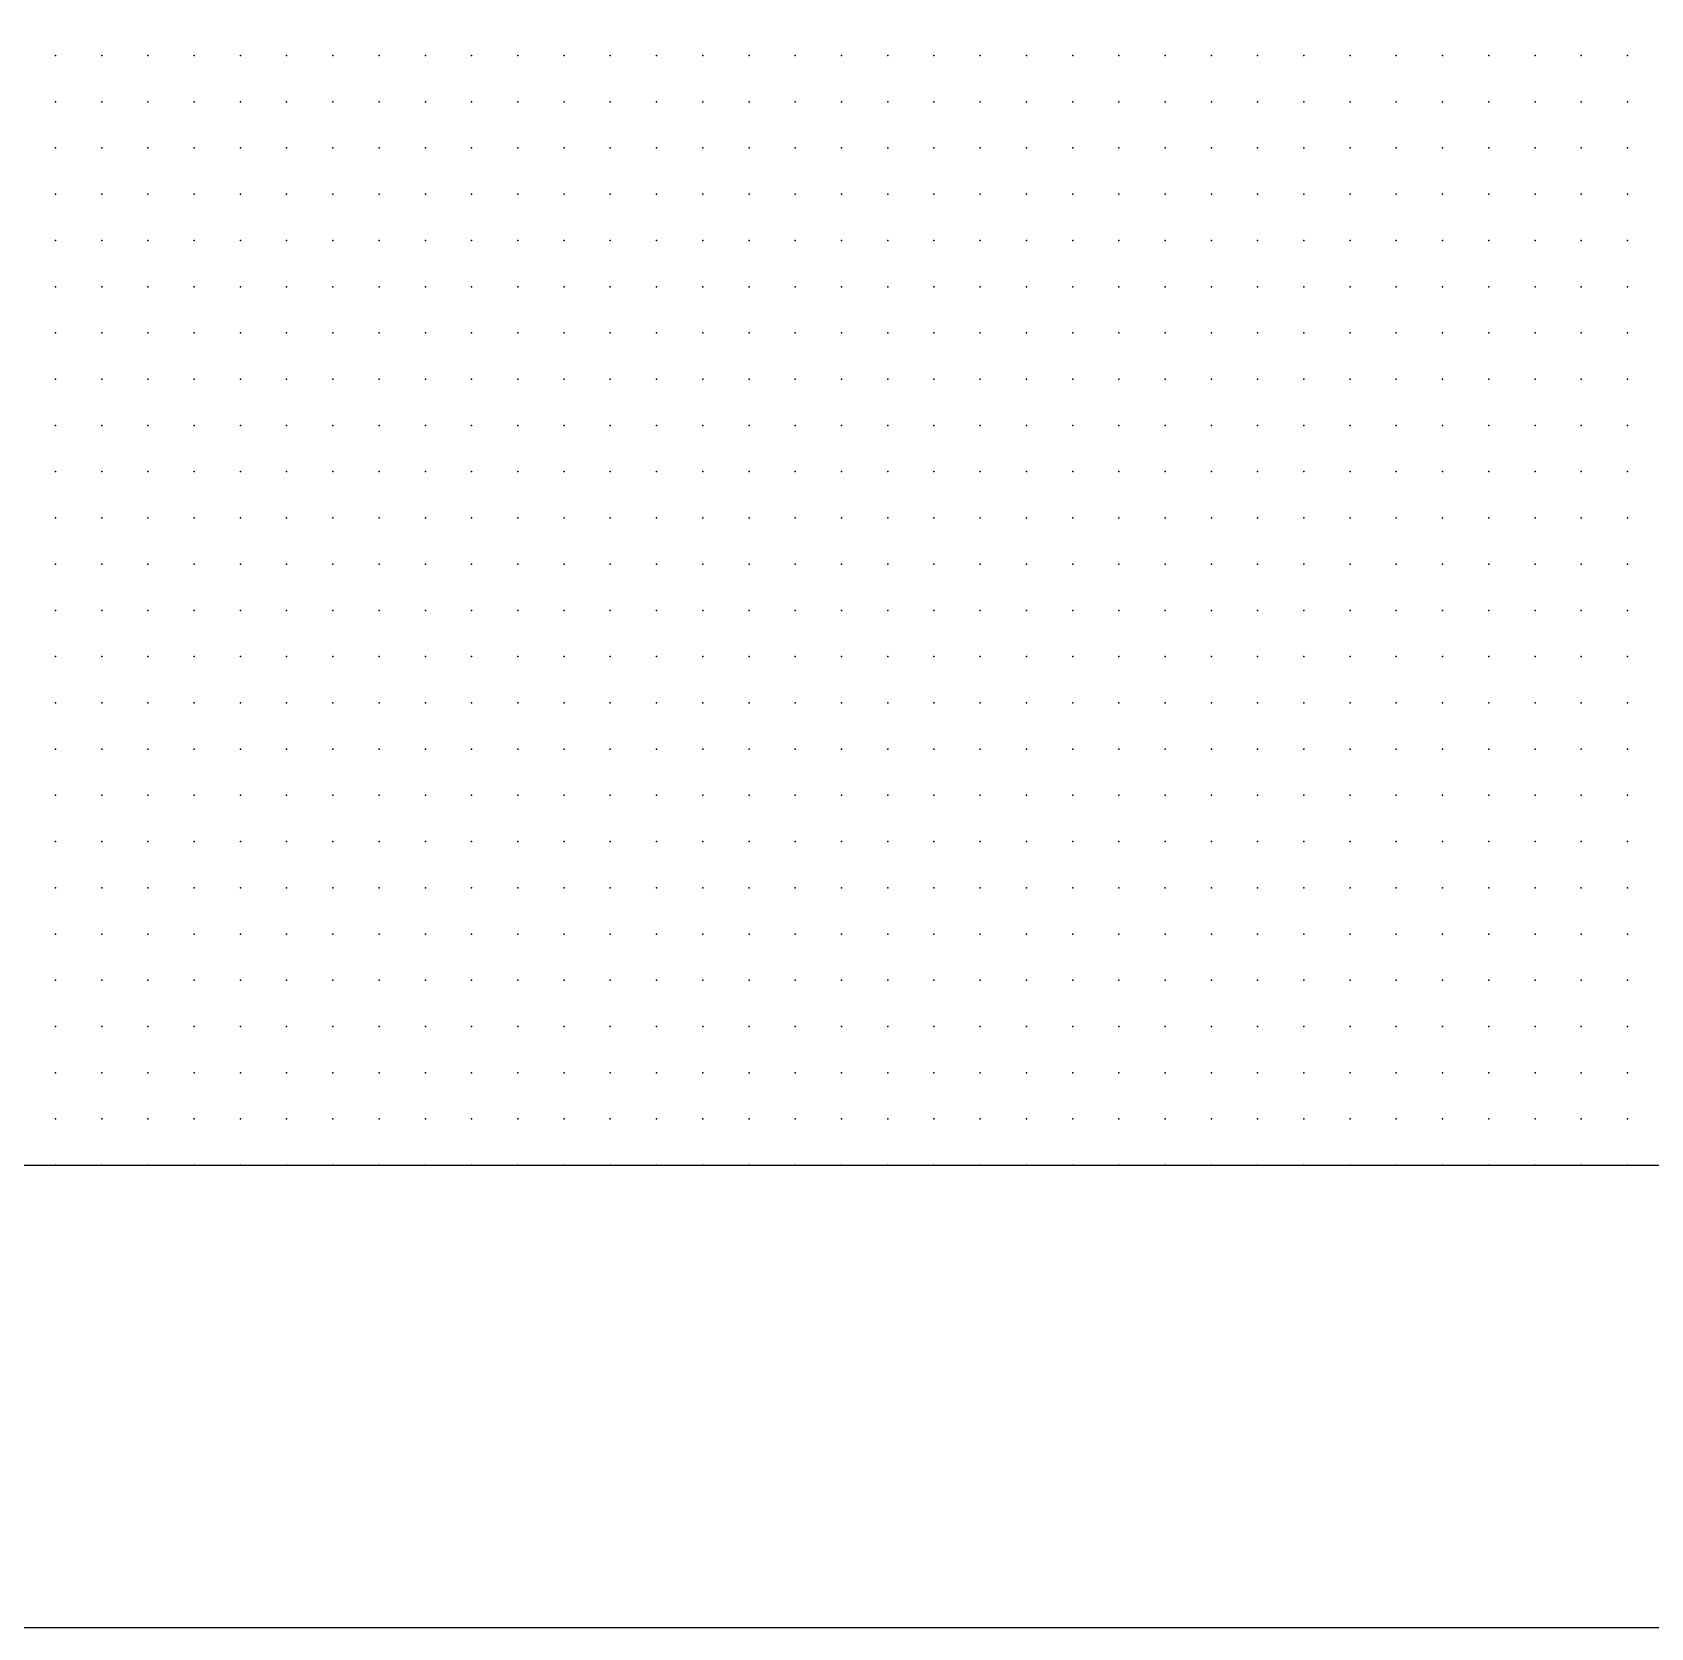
# Model space of a CAD drawing. Header units: millimetres. Extents: x 2848 to 6961, y 1568 to 7914.
# Drawn here: x 4232.78 to 4267.78, y 1580.29 to 1614.79 of the extents above; entities that cross this region are included whole.
import ezdxf

# ---------------------------------------------------------------- set-up
doc = ezdxf.new("R2010")
doc.units = ezdxf.units.MM
doc.header["$PDSIZE"] = -2

msp = doc.modelspace()

# ---------------------------------------------------------------- linework, layer by layer
for points in [[(4198.282, 1580.289), (4338.282, 1580.289), (4338.282, 1720.289), (4198.282, 1720.289)], [(4208.282, 1590.289), (4328.282, 1590.289), (4328.282, 1710.289), (4208.282, 1710.289)]]:
    msp.add_lwpolyline(points, close=True)
at = {"color": 160}
for p in [(4233.282, 1614.289), (4234.282, 1614.289), (4235.282, 1614.289), (4236.282, 1614.289), (4237.282, 1614.289), (4238.282, 1614.289), (4239.282, 1614.289), (4240.282, 1614.289), (4241.282, 1614.289), (4242.282, 1614.289), (4243.282, 1614.289), (4244.282, 1614.289), (4245.282, 1614.289), (4246.282, 1614.289), (4247.282, 1614.289), (4248.282, 1614.289), (4249.282, 1614.289), (4250.282, 1614.289), (4251.282, 1614.289), (4252.282, 1614.289), (4253.282, 1614.289), (4254.282, 1614.289), (4255.282, 1614.289), (4256.282, 1614.289), (4257.282, 1614.289), (4258.282, 1614.289), (4259.282, 1614.289), (4260.282, 1614.289), (4261.282, 1614.289), (4262.282, 1614.289), (4263.282, 1614.289), (4264.282, 1614.289), (4265.282, 1614.289), (4266.282, 1614.289), (4267.282, 1614.289), (4233.282, 1613.289), (4234.282, 1613.289), (4235.282, 1613.289), (4236.282, 1613.289), (4237.282, 1613.289), (4238.282, 1613.289), (4239.282, 1613.289), (4240.282, 1613.289), (4241.282, 1613.289), (4242.282, 1613.289), (4243.282, 1613.289), (4244.282, 1613.289), (4245.282, 1613.289), (4246.282, 1613.289), (4247.282, 1613.289), (4248.282, 1613.289), (4249.282, 1613.289), (4250.282, 1613.289), (4251.282, 1613.289), (4252.282, 1613.289), (4253.282, 1613.289), (4254.282, 1613.289), (4255.282, 1613.289), (4256.282, 1613.289), (4257.282, 1613.289), (4258.282, 1613.289), (4259.282, 1613.289), (4260.282, 1613.289), (4261.282, 1613.289), (4262.282, 1613.289), (4263.282, 1613.289), (4264.282, 1613.289), (4265.282, 1613.289), (4266.282, 1613.289), (4267.282, 1613.289), (4233.282, 1612.289), (4234.282, 1612.289), (4235.282, 1612.289), (4236.282, 1612.289), (4237.282, 1612.289), (4238.282, 1612.289), (4239.282, 1612.289), (4240.282, 1612.289), (4241.282, 1612.289), (4242.282, 1612.289), (4243.282, 1612.289), (4244.282, 1612.289), (4245.282, 1612.289), (4246.282, 1612.289), (4247.282, 1612.289), (4248.282, 1612.289), (4249.282, 1612.289), (4250.282, 1612.289), (4251.282, 1612.289), (4252.282, 1612.289), (4253.282, 1612.289), (4254.282, 1612.289), (4255.282, 1612.289), (4256.282, 1612.289), (4257.282, 1612.289), (4258.282, 1612.289), (4259.282, 1612.289), (4260.282, 1612.289), (4261.282, 1612.289), (4262.282, 1612.289), (4263.282, 1612.289), (4264.282, 1612.289), (4265.282, 1612.289), (4266.282, 1612.289), (4267.282, 1612.289), (4233.282, 1611.289), (4234.282, 1611.289), (4235.282, 1611.289), (4236.282, 1611.289), (4237.282, 1611.289), (4238.282, 1611.289), (4239.282, 1611.289), (4240.282, 1611.289), (4241.282, 1611.289), (4242.282, 1611.289), (4243.282, 1611.289), (4244.282, 1611.289), (4245.282, 1611.289), (4246.282, 1611.289), (4247.282, 1611.289), (4248.282, 1611.289), (4249.282, 1611.289), (4250.282, 1611.289), (4251.282, 1611.289), (4252.282, 1611.289), (4253.282, 1611.289), (4254.282, 1611.289), (4255.282, 1611.289), (4256.282, 1611.289), (4257.282, 1611.289), (4258.282, 1611.289), (4259.282, 1611.289), (4260.282, 1611.289), (4261.282, 1611.289), (4262.282, 1611.289), (4263.282, 1611.289), (4264.282, 1611.289), (4265.282, 1611.289), (4266.282, 1611.289), (4267.282, 1611.289), (4233.282, 1610.289), (4234.282, 1610.289), (4235.282, 1610.289), (4236.282, 1610.289), (4237.282, 1610.289), (4238.282, 1610.289), (4239.282, 1610.289), (4240.282, 1610.289), (4241.282, 1610.289), (4242.282, 1610.289), (4243.282, 1610.289), (4244.282, 1610.289), (4245.282, 1610.289), (4246.282, 1610.289), (4247.282, 1610.289), (4248.282, 1610.289), (4249.282, 1610.289), (4250.282, 1610.289), (4251.282, 1610.289), (4252.282, 1610.289), (4253.282, 1610.289), (4254.282, 1610.289), (4255.282, 1610.289), (4256.282, 1610.289), (4257.282, 1610.289), (4258.282, 1610.289), (4259.282, 1610.289), (4260.282, 1610.289), (4261.282, 1610.289), (4262.282, 1610.289), (4263.282, 1610.289), (4264.282, 1610.289), (4265.282, 1610.289), (4266.282, 1610.289), (4267.282, 1610.289), (4233.282, 1609.289), (4234.282, 1609.289), (4235.282, 1609.289), (4236.282, 1609.289), (4237.282, 1609.289), (4238.282, 1609.289), (4239.282, 1609.289), (4240.282, 1609.289), (4241.282, 1609.289), (4242.282, 1609.289), (4243.282, 1609.289), (4244.282, 1609.289), (4245.282, 1609.289), (4246.282, 1609.289), (4247.282, 1609.289), (4248.282, 1609.289), (4249.282, 1609.289), (4250.282, 1609.289), (4251.282, 1609.289), (4252.282, 1609.289), (4253.282, 1609.289), (4254.282, 1609.289), (4255.282, 1609.289), (4256.282, 1609.289), (4257.282, 1609.289), (4258.282, 1609.289), (4259.282, 1609.289), (4260.282, 1609.289), (4261.282, 1609.289), (4262.282, 1609.289), (4263.282, 1609.289), (4264.282, 1609.289), (4265.282, 1609.289), (4266.282, 1609.289), (4267.282, 1609.289), (4233.282, 1608.289), (4234.282, 1608.289), (4235.282, 1608.289), (4236.282, 1608.289), (4237.282, 1608.289), (4238.282, 1608.289), (4239.282, 1608.289), (4240.282, 1608.289), (4241.282, 1608.289), (4242.282, 1608.289), (4243.282, 1608.289), (4244.282, 1608.289), (4245.282, 1608.289), (4246.282, 1608.289), (4247.282, 1608.289), (4248.282, 1608.289), (4249.282, 1608.289), (4250.282, 1608.289), (4251.282, 1608.289), (4252.282, 1608.289), (4253.282, 1608.289), (4254.282, 1608.289), (4255.282, 1608.289), (4256.282, 1608.289), (4257.282, 1608.289), (4258.282, 1608.289), (4259.282, 1608.289), (4260.282, 1608.289), (4261.282, 1608.289), (4262.282, 1608.289), (4263.282, 1608.289), (4264.282, 1608.289), (4265.282, 1608.289), (4266.282, 1608.289), (4267.282, 1608.289), (4233.282, 1607.289), (4234.282, 1607.289), (4235.282, 1607.289), (4236.282, 1607.289), (4237.282, 1607.289), (4238.282, 1607.289), (4239.282, 1607.289), (4240.282, 1607.289), (4241.282, 1607.289), (4242.282, 1607.289), (4243.282, 1607.289), (4244.282, 1607.289), (4245.282, 1607.289), (4246.282, 1607.289), (4247.282, 1607.289), (4248.282, 1607.289), (4249.282, 1607.289), (4250.282, 1607.289), (4251.282, 1607.289), (4252.282, 1607.289), (4253.282, 1607.289), (4254.282, 1607.289), (4255.282, 1607.289), (4256.282, 1607.289), (4257.282, 1607.289), (4258.282, 1607.289), (4259.282, 1607.289), (4260.282, 1607.289), (4261.282, 1607.289), (4262.282, 1607.289), (4263.282, 1607.289), (4264.282, 1607.289), (4265.282, 1607.289), (4266.282, 1607.289), (4267.282, 1607.289), (4233.282, 1606.289), (4234.282, 1606.289), (4235.282, 1606.289), (4236.282, 1606.289), (4237.282, 1606.289), (4238.282, 1606.289), (4239.282, 1606.289), (4240.282, 1606.289), (4241.282, 1606.289), (4242.282, 1606.289), (4243.282, 1606.289), (4244.282, 1606.289), (4245.282, 1606.289), (4246.282, 1606.289), (4247.282, 1606.289), (4248.282, 1606.289), (4249.282, 1606.289), (4250.282, 1606.289), (4251.282, 1606.289), (4252.282, 1606.289), (4253.282, 1606.289), (4254.282, 1606.289), (4255.282, 1606.289), (4256.282, 1606.289), (4257.282, 1606.289), (4258.282, 1606.289), (4259.282, 1606.289), (4260.282, 1606.289), (4261.282, 1606.289), (4262.282, 1606.289), (4263.282, 1606.289), (4264.282, 1606.289), (4265.282, 1606.289), (4266.282, 1606.289), (4267.282, 1606.289), (4233.282, 1605.289), (4234.282, 1605.289), (4235.282, 1605.289), (4236.282, 1605.289), (4237.282, 1605.289), (4238.282, 1605.289), (4239.282, 1605.289), (4240.282, 1605.289), (4241.282, 1605.289), (4242.282, 1605.289), (4243.282, 1605.289), (4244.282, 1605.289), (4245.282, 1605.289), (4246.282, 1605.289), (4247.282, 1605.289), (4248.282, 1605.289), (4249.282, 1605.289), (4250.282, 1605.289), (4251.282, 1605.289), (4252.282, 1605.289), (4253.282, 1605.289), (4254.282, 1605.289), (4255.282, 1605.289), (4256.282, 1605.289), (4257.282, 1605.289), (4258.282, 1605.289), (4259.282, 1605.289), (4260.282, 1605.289), (4261.282, 1605.289), (4262.282, 1605.289), (4263.282, 1605.289), (4264.282, 1605.289), (4265.282, 1605.289), (4266.282, 1605.289), (4267.282, 1605.289), (4233.282, 1604.289), (4234.282, 1604.289), (4235.282, 1604.289), (4236.282, 1604.289), (4237.282, 1604.289), (4238.282, 1604.289), (4239.282, 1604.289), (4240.282, 1604.289), (4241.282, 1604.289), (4242.282, 1604.289), (4243.282, 1604.289), (4244.282, 1604.289), (4245.282, 1604.289), (4246.282, 1604.289), (4247.282, 1604.289), (4248.282, 1604.289), (4249.282, 1604.289), (4250.282, 1604.289), (4251.282, 1604.289), (4252.282, 1604.289), (4253.282, 1604.289), (4254.282, 1604.289), (4255.282, 1604.289), (4256.282, 1604.289), (4257.282, 1604.289), (4258.282, 1604.289), (4259.282, 1604.289), (4260.282, 1604.289), (4261.282, 1604.289), (4262.282, 1604.289), (4263.282, 1604.289), (4264.282, 1604.289), (4265.282, 1604.289), (4266.282, 1604.289), (4267.282, 1604.289), (4233.282, 1603.289), (4234.282, 1603.289), (4235.282, 1603.289), (4236.282, 1603.289), (4237.282, 1603.289), (4238.282, 1603.289), (4239.282, 1603.289), (4240.282, 1603.289), (4241.282, 1603.289), (4242.282, 1603.289), (4243.282, 1603.289), (4244.282, 1603.289), (4245.282, 1603.289), (4246.282, 1603.289), (4247.282, 1603.289), (4248.282, 1603.289), (4249.282, 1603.289), (4250.282, 1603.289), (4251.282, 1603.289), (4252.282, 1603.289), (4253.282, 1603.289), (4254.282, 1603.289), (4255.282, 1603.289), (4256.282, 1603.289), (4257.282, 1603.289), (4258.282, 1603.289), (4259.282, 1603.289), (4260.282, 1603.289), (4261.282, 1603.289), (4262.282, 1603.289), (4263.282, 1603.289), (4264.282, 1603.289), (4265.282, 1603.289), (4266.282, 1603.289), (4267.282, 1603.289), (4233.282, 1602.289), (4234.282, 1602.289), (4235.282, 1602.289), (4236.282, 1602.289), (4237.282, 1602.289), (4238.282, 1602.289), (4239.282, 1602.289), (4240.282, 1602.289), (4241.282, 1602.289), (4242.282, 1602.289), (4243.282, 1602.289), (4244.282, 1602.289), (4245.282, 1602.289), (4246.282, 1602.289), (4247.282, 1602.289), (4248.282, 1602.289), (4249.282, 1602.289), (4250.282, 1602.289), (4251.282, 1602.289), (4252.282, 1602.289), (4253.282, 1602.289), (4254.282, 1602.289), (4255.282, 1602.289), (4256.282, 1602.289), (4257.282, 1602.289), (4258.282, 1602.289), (4259.282, 1602.289), (4260.282, 1602.289), (4261.282, 1602.289), (4262.282, 1602.289), (4263.282, 1602.289), (4264.282, 1602.289), (4265.282, 1602.289), (4266.282, 1602.289), (4267.282, 1602.289), (4233.282, 1601.289), (4234.282, 1601.289), (4235.282, 1601.289), (4236.282, 1601.289), (4237.282, 1601.289), (4238.282, 1601.289), (4239.282, 1601.289), (4240.282, 1601.289), (4241.282, 1601.289), (4242.282, 1601.289), (4243.282, 1601.289), (4244.282, 1601.289), (4245.282, 1601.289), (4246.282, 1601.289), (4247.282, 1601.289), (4248.282, 1601.289), (4249.282, 1601.289), (4250.282, 1601.289), (4251.282, 1601.289), (4252.282, 1601.289), (4253.282, 1601.289), (4254.282, 1601.289), (4255.282, 1601.289), (4256.282, 1601.289), (4257.282, 1601.289), (4258.282, 1601.289), (4259.282, 1601.289), (4260.282, 1601.289), (4261.282, 1601.289), (4262.282, 1601.289), (4263.282, 1601.289), (4264.282, 1601.289), (4265.282, 1601.289), (4266.282, 1601.289), (4267.282, 1601.289), (4233.282, 1600.289), (4234.282, 1600.289), (4235.282, 1600.289), (4236.282, 1600.289), (4237.282, 1600.289), (4238.282, 1600.289), (4239.282, 1600.289), (4240.282, 1600.289), (4241.282, 1600.289), (4242.282, 1600.289), (4243.282, 1600.289), (4244.282, 1600.289), (4245.282, 1600.289), (4246.282, 1600.289), (4247.282, 1600.289), (4248.282, 1600.289), (4249.282, 1600.289), (4250.282, 1600.289), (4251.282, 1600.289), (4252.282, 1600.289), (4253.282, 1600.289), (4254.282, 1600.289), (4255.282, 1600.289), (4256.282, 1600.289), (4257.282, 1600.289), (4258.282, 1600.289), (4259.282, 1600.289), (4260.282, 1600.289), (4261.282, 1600.289), (4262.282, 1600.289), (4263.282, 1600.289), (4264.282, 1600.289), (4265.282, 1600.289), (4266.282, 1600.289), (4267.282, 1600.289), (4233.282, 1599.289), (4234.282, 1599.289), (4235.282, 1599.289), (4236.282, 1599.289), (4237.282, 1599.289), (4238.282, 1599.289), (4239.282, 1599.289), (4240.282, 1599.289), (4241.282, 1599.289), (4242.282, 1599.289), (4243.282, 1599.289), (4244.282, 1599.289), (4245.282, 1599.289), (4246.282, 1599.289), (4247.282, 1599.289), (4248.282, 1599.289), (4249.282, 1599.289), (4250.282, 1599.289), (4251.282, 1599.289), (4252.282, 1599.289), (4253.282, 1599.289), (4254.282, 1599.289), (4255.282, 1599.289), (4256.282, 1599.289), (4257.282, 1599.289), (4258.282, 1599.289), (4259.282, 1599.289), (4260.282, 1599.289), (4261.282, 1599.289), (4262.282, 1599.289), (4263.282, 1599.289), (4264.282, 1599.289), (4265.282, 1599.289), (4266.282, 1599.289), (4267.282, 1599.289), (4233.282, 1598.289), (4234.282, 1598.289), (4235.282, 1598.289), (4236.282, 1598.289), (4237.282, 1598.289), (4238.282, 1598.289), (4239.282, 1598.289), (4240.282, 1598.289), (4241.282, 1598.289), (4242.282, 1598.289), (4243.282, 1598.289), (4244.282, 1598.289), (4245.282, 1598.289), (4246.282, 1598.289), (4247.282, 1598.289), (4248.282, 1598.289), (4249.282, 1598.289), (4250.282, 1598.289), (4251.282, 1598.289), (4252.282, 1598.289), (4253.282, 1598.289), (4254.282, 1598.289), (4255.282, 1598.289), (4256.282, 1598.289), (4257.282, 1598.289), (4258.282, 1598.289), (4259.282, 1598.289), (4260.282, 1598.289), (4261.282, 1598.289), (4262.282, 1598.289), (4263.282, 1598.289), (4264.282, 1598.289), (4265.282, 1598.289), (4266.282, 1598.289), (4267.282, 1598.289), (4233.282, 1597.289), (4234.282, 1597.289), (4235.282, 1597.289), (4236.282, 1597.289), (4237.282, 1597.289), (4238.282, 1597.289), (4239.282, 1597.289), (4240.282, 1597.289), (4241.282, 1597.289), (4242.282, 1597.289), (4243.282, 1597.289), (4244.282, 1597.289), (4245.282, 1597.289), (4246.282, 1597.289), (4247.282, 1597.289), (4248.282, 1597.289), (4249.282, 1597.289), (4250.282, 1597.289), (4251.282, 1597.289), (4252.282, 1597.289), (4253.282, 1597.289), (4254.282, 1597.289), (4255.282, 1597.289), (4256.282, 1597.289), (4257.282, 1597.289), (4258.282, 1597.289), (4259.282, 1597.289), (4260.282, 1597.289), (4261.282, 1597.289), (4262.282, 1597.289), (4263.282, 1597.289), (4264.282, 1597.289), (4265.282, 1597.289), (4266.282, 1597.289), (4267.282, 1597.289), (4233.282, 1596.289), (4234.282, 1596.289), (4235.282, 1596.289), (4236.282, 1596.289), (4237.282, 1596.289), (4238.282, 1596.289), (4239.282, 1596.289), (4240.282, 1596.289), (4241.282, 1596.289), (4242.282, 1596.289), (4243.282, 1596.289), (4244.282, 1596.289), (4245.282, 1596.289), (4246.282, 1596.289), (4247.282, 1596.289), (4248.282, 1596.289), (4249.282, 1596.289), (4250.282, 1596.289), (4251.282, 1596.289), (4252.282, 1596.289), (4253.282, 1596.289), (4254.282, 1596.289), (4255.282, 1596.289), (4256.282, 1596.289), (4257.282, 1596.289), (4258.282, 1596.289), (4259.282, 1596.289), (4260.282, 1596.289), (4261.282, 1596.289), (4262.282, 1596.289), (4263.282, 1596.289), (4264.282, 1596.289), (4265.282, 1596.289), (4266.282, 1596.289), (4267.282, 1596.289), (4233.282, 1595.289), (4234.282, 1595.289), (4235.282, 1595.289), (4236.282, 1595.289), (4237.282, 1595.289), (4238.282, 1595.289), (4239.282, 1595.289), (4240.282, 1595.289), (4241.282, 1595.289), (4242.282, 1595.289), (4243.282, 1595.289), (4244.282, 1595.289), (4245.282, 1595.289), (4246.282, 1595.289), (4247.282, 1595.289), (4248.282, 1595.289), (4249.282, 1595.289), (4250.282, 1595.289), (4251.282, 1595.289), (4252.282, 1595.289), (4253.282, 1595.289), (4254.282, 1595.289), (4255.282, 1595.289), (4256.282, 1595.289), (4257.282, 1595.289), (4258.282, 1595.289), (4259.282, 1595.289), (4260.282, 1595.289), (4261.282, 1595.289), (4262.282, 1595.289), (4263.282, 1595.289), (4264.282, 1595.289), (4265.282, 1595.289), (4266.282, 1595.289), (4267.282, 1595.289), (4233.282, 1594.289), (4234.282, 1594.289), (4235.282, 1594.289), (4236.282, 1594.289), (4237.282, 1594.289), (4238.282, 1594.289), (4239.282, 1594.289), (4240.282, 1594.289), (4241.282, 1594.289), (4242.282, 1594.289), (4243.282, 1594.289), (4244.282, 1594.289), (4245.282, 1594.289), (4246.282, 1594.289), (4247.282, 1594.289), (4248.282, 1594.289), (4249.282, 1594.289), (4250.282, 1594.289), (4251.282, 1594.289), (4252.282, 1594.289), (4253.282, 1594.289), (4254.282, 1594.289), (4255.282, 1594.289), (4256.282, 1594.289), (4257.282, 1594.289), (4258.282, 1594.289), (4259.282, 1594.289), (4260.282, 1594.289), (4261.282, 1594.289), (4262.282, 1594.289), (4263.282, 1594.289), (4264.282, 1594.289), (4265.282, 1594.289), (4266.282, 1594.289), (4267.282, 1594.289), (4233.282, 1593.289), (4234.282, 1593.289), (4235.282, 1593.289), (4236.282, 1593.289), (4237.282, 1593.289), (4238.282, 1593.289), (4239.282, 1593.289), (4240.282, 1593.289), (4241.282, 1593.289), (4242.282, 1593.289), (4243.282, 1593.289), (4244.282, 1593.289), (4245.282, 1593.289), (4246.282, 1593.289), (4247.282, 1593.289), (4248.282, 1593.289), (4249.282, 1593.289), (4250.282, 1593.289), (4251.282, 1593.289), (4252.282, 1593.289), (4253.282, 1593.289), (4254.282, 1593.289), (4255.282, 1593.289), (4256.282, 1593.289), (4257.282, 1593.289), (4258.282, 1593.289), (4259.282, 1593.289), (4260.282, 1593.289), (4261.282, 1593.289), (4262.282, 1593.289), (4263.282, 1593.289), (4264.282, 1593.289), (4265.282, 1593.289), (4266.282, 1593.289), (4267.282, 1593.289), (4233.282, 1592.289), (4234.282, 1592.289), (4235.282, 1592.289), (4236.282, 1592.289), (4237.282, 1592.289), (4238.282, 1592.289), (4239.282, 1592.289), (4240.282, 1592.289), (4241.282, 1592.289), (4242.282, 1592.289), (4243.282, 1592.289), (4244.282, 1592.289), (4245.282, 1592.289), (4246.282, 1592.289), (4247.282, 1592.289), (4248.282, 1592.289), (4249.282, 1592.289), (4250.282, 1592.289), (4251.282, 1592.289), (4252.282, 1592.289), (4253.282, 1592.289), (4254.282, 1592.289), (4255.282, 1592.289), (4256.282, 1592.289), (4257.282, 1592.289), (4258.282, 1592.289), (4259.282, 1592.289), (4260.282, 1592.289), (4261.282, 1592.289), (4262.282, 1592.289), (4263.282, 1592.289), (4264.282, 1592.289), (4265.282, 1592.289), (4266.282, 1592.289), (4267.282, 1592.289), (4233.282, 1591.289), (4234.282, 1591.289), (4235.282, 1591.289), (4236.282, 1591.289), (4237.282, 1591.289), (4238.282, 1591.289), (4239.282, 1591.289), (4240.282, 1591.289), (4241.282, 1591.289), (4242.282, 1591.289), (4243.282, 1591.289), (4244.282, 1591.289), (4245.282, 1591.289), (4246.282, 1591.289), (4247.282, 1591.289), (4248.282, 1591.289), (4249.282, 1591.289), (4250.282, 1591.289), (4251.282, 1591.289), (4252.282, 1591.289), (4253.282, 1591.289), (4254.282, 1591.289), (4255.282, 1591.289), (4256.282, 1591.289), (4257.282, 1591.289), (4258.282, 1591.289), (4259.282, 1591.289), (4260.282, 1591.289), (4261.282, 1591.289), (4262.282, 1591.289), (4263.282, 1591.289), (4264.282, 1591.289), (4265.282, 1591.289), (4266.282, 1591.289), (4267.282, 1591.289), (4233.282, 1590.289), (4234.282, 1590.289), (4235.282, 1590.289), (4236.282, 1590.289), (4237.282, 1590.289), (4238.282, 1590.289), (4239.282, 1590.289), (4240.282, 1590.289), (4241.282, 1590.289), (4242.282, 1590.289), (4243.282, 1590.289), (4244.282, 1590.289), (4245.282, 1590.289), (4246.282, 1590.289), (4247.282, 1590.289), (4248.282, 1590.289), (4249.282, 1590.289), (4250.282, 1590.289), (4251.282, 1590.289), (4252.282, 1590.289), (4253.282, 1590.289), (4254.282, 1590.289), (4255.282, 1590.289), (4256.282, 1590.289), (4257.282, 1590.289), (4258.282, 1590.289), (4259.282, 1590.289), (4260.282, 1590.289), (4261.282, 1590.289), (4262.282, 1590.289), (4263.282, 1590.289), (4264.282, 1590.289), (4265.282, 1590.289), (4266.282, 1590.289), (4267.282, 1590.289)]:
    msp.add_point(p, dxfattribs=at)

doc.saveas('drawing.dxf')
